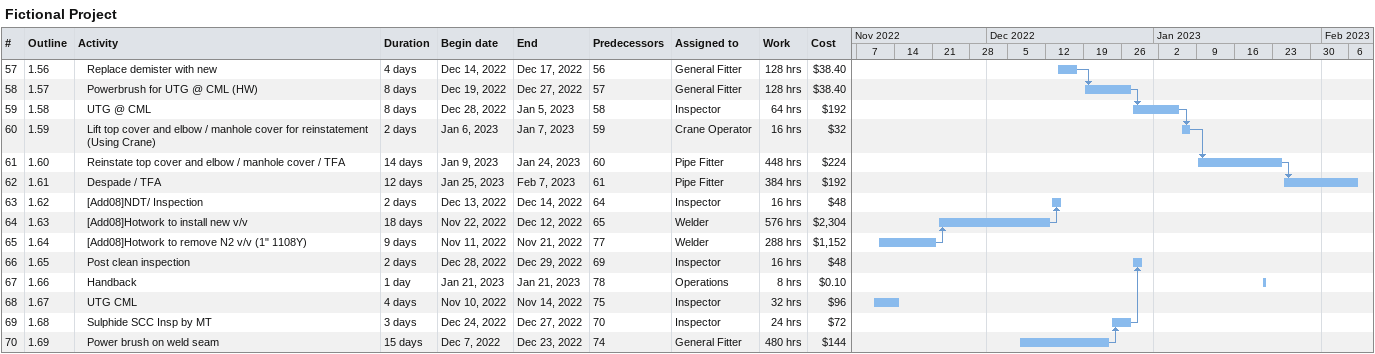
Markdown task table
Fictional Project

| ID | WBS | Task | Duration | Start | Finish | Predecessors | Resources | Work (h) | Cost ($) |
|---|---|---|---|---|---|---|---|---|---|
| 57 | 1.56 | Replace demister with new | 4d | 2022-12-14 | 2022-12-17 | 56 | General Fitter | 128 | 38.40 |
| 58 | 1.57 | Powerbrush for UTG @ CML (HW) | 8d | 2022-12-19 | 2022-12-27 | 57 | General Fitter | 128 | 38.40 |
| 59 | 1.58 | UTG @ CML | 8d | 2022-12-28 | 2023-01-05 | 58 | Inspector | 64 | 192 |
| 60 | 1.59 | Lift top cover and elbow / manhole cover for reinstatement (Using Crane) | 2d | 2023-01-06 | 2023-01-07 | 59 | Crane Operator | 16 | 32 |
| 61 | 1.60 | Reinstate top cover and elbow / manhole cover / TFA | 14d | 2023-01-09 | 2023-01-24 | 60 | Pipe Fitter | 448 | 224 |
| 62 | 1.61 | Despade / TFA | 12d | 2023-01-25 | 2023-02-07 | 61 | Pipe Fitter | 384 | 192 |
| 63 | 1.62 | [Add08]NDT/ Inspection | 2d | 2022-12-13 | 2022-12-14 | 64 | Inspector | 16 | 48 |
| 64 | 1.63 | [Add08]Hotwork to install new v/v | 18d | 2022-11-22 | 2022-12-12 | 65 | Welder | 576 | 2304 |
| 65 | 1.64 | [Add08]Hotwork to remove N2 v/v (1" 1108Y) | 9d | 2022-11-11 | 2022-11-21 | 77 | Welder | 288 | 1152 |
| 66 | 1.65 | Post clean inspection | 2d | 2022-12-28 | 2022-12-29 | 69 | Inspector | 16 | 48 |
| 67 | 1.66 | Handback | 1d | 2023-01-21 | 2023-01-21 | 78 | Operations | 8 | 0.10 |
| 68 | 1.67 | UTG CML | 4d | 2022-11-10 | 2022-11-14 | 75 | Inspector | 32 | 96 |
| 69 | 1.68 | Sulphide SCC Insp by MT | 3d | 2022-12-24 | 2022-12-27 | 70 | Inspector | 24 | 72 |
| 70 | 1.69 | Power brush on weld seam | 15d | 2022-12-07 | 2022-12-23 | 74 | General Fitter | 480 | 144 |
